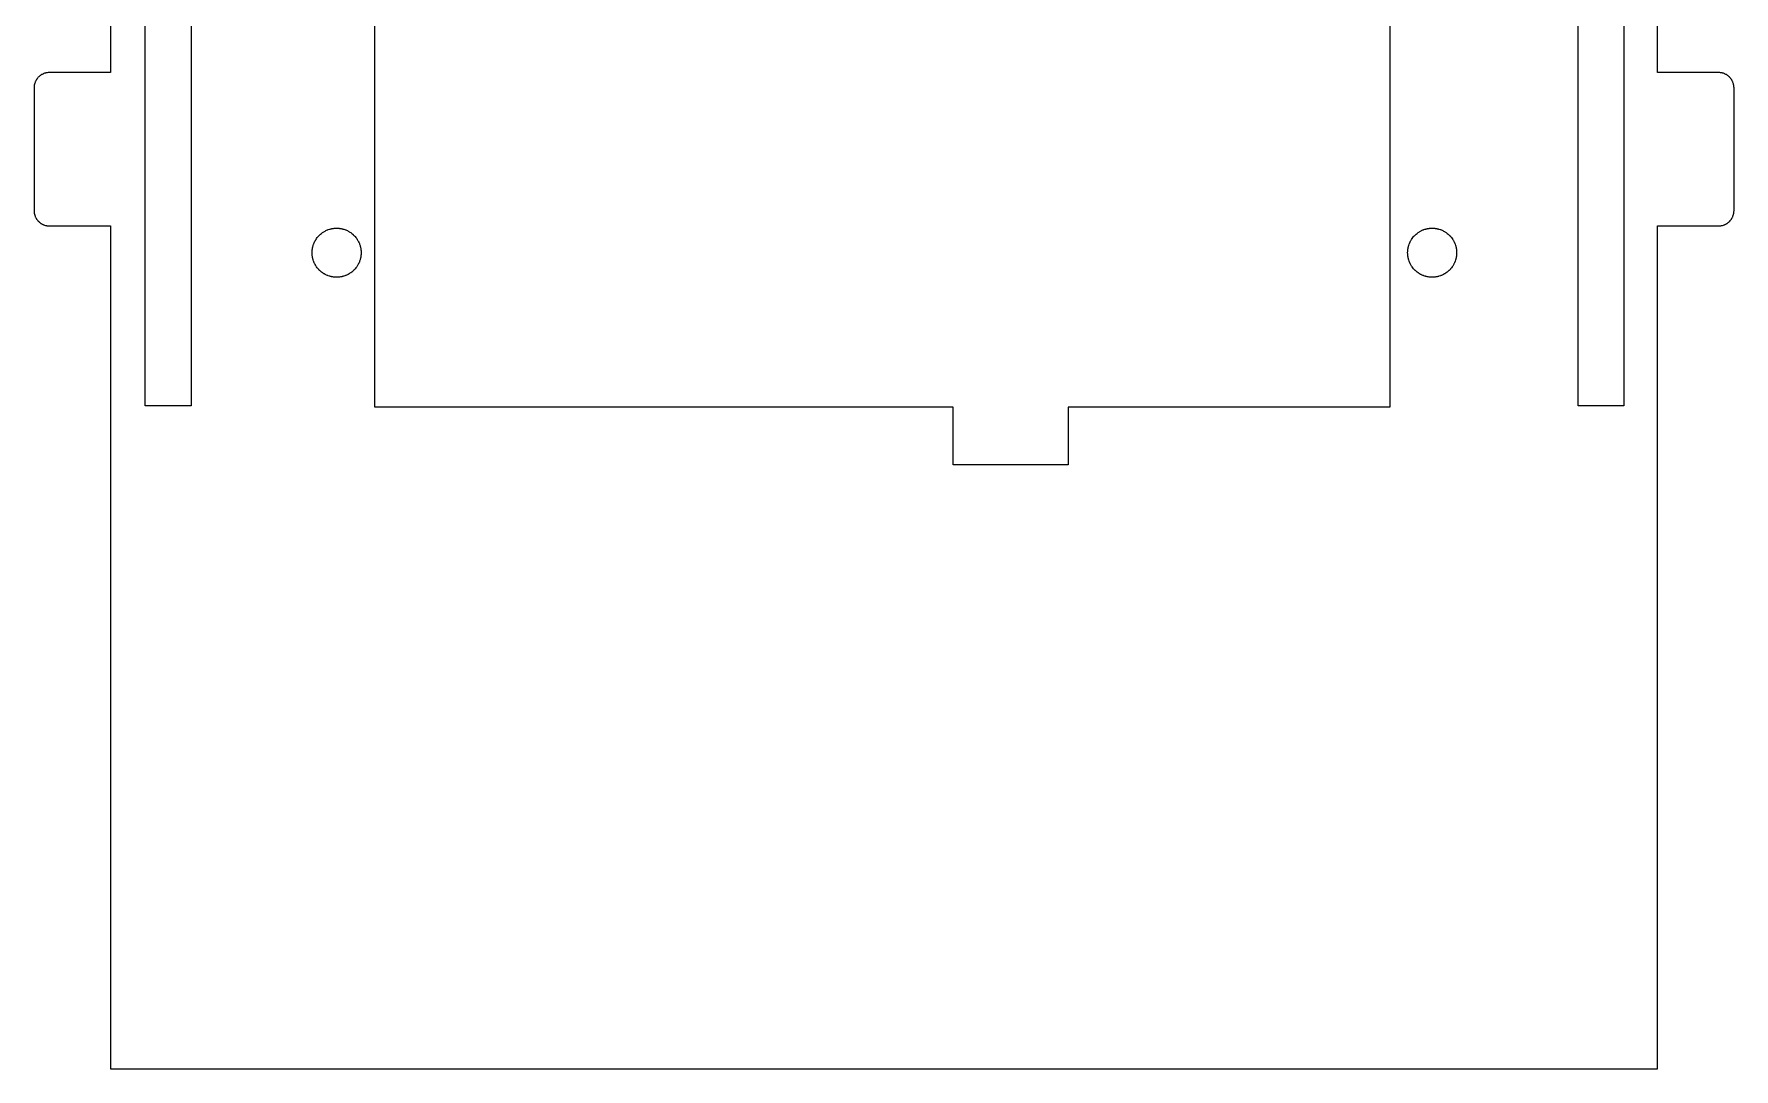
# Model space of a CAD drawing. Header units: metres. Extents: x -5 to 106, y 0 to 135.
# Drawn here: x -5 to 106, y 0 to 67.5 of the extents above; entities that cross this region are included whole.
import ezdxf

# ---------------------------------------------------------------- set-up
doc = ezdxf.new("R2010")
doc.units = ezdxf.units.M

msp = doc.modelspace()

# ---------------------------------------------------------------- linework, layer by layer
for p, q in [((2.25, 43.25), (2.25, 135)), ((5.25, 135), (5.25, 43.25)), ((17.2354, 43.168), (17.25, 135)), ((83.5, 135), (83.4854, 43.168)), ((95.7842, 43.25), (95.7842, 135)), ((98.75, 135.032), (98.75, 43.25)), ((0, 125), (0, 65)), ((100.95, 65), (100.95, 125)), ((-4.93359, 64.3584), (-4.95117, 64.3086)), ((-4.92676, 64.375), (-4.93359, 64.3584)), ((-4.9209, 64.3906), (-4.92676, 64.375)), ((-4.91309, 64.4062), (-4.9209, 64.3906)), ((-4.90625, 64.4229), (-4.91309, 64.4062)), ((-4.88281, 64.4697), (-4.90625, 64.4229)), ((-4.875, 64.4844), (-4.88281, 64.4697)), ((-4.86621, 64.5), (-4.875, 64.4844)), ((-4.85742, 64.5146), (-4.86621, 64.5)), ((-4.84766, 64.5303), (-4.85742, 64.5146)), ((-4.83887, 64.5449), (-4.84766, 64.5303)), ((-4.8291, 64.5596), (-4.83887, 64.5449)), ((-4.81934, 64.5732), (-4.8291, 64.5596)), ((-4.80859, 64.5879), (-4.81934, 64.5732)), ((-4.79883, 64.6016), (-4.80859, 64.5879)), ((-4.77734, 64.6289), (-4.79883, 64.6016)), ((-4.76562, 64.6426), (-4.77734, 64.6289)), ((-4.75488, 64.6562), (-4.76562, 64.6426)), ((-4.71973, 64.6943), (-4.75488, 64.6562)), ((-4.69434, 64.7197), (-4.71973, 64.6943)), ((-4.65625, 64.7549), (-4.69434, 64.7197)), ((-4.64258, 64.7656), (-4.65625, 64.7549)), ((-4.62891, 64.7773), (-4.64258, 64.7656)), ((-4.60156, 64.7988), (-4.62891, 64.7773)), ((-4.58789, 64.8086), (-4.60156, 64.7988)), ((-4.57324, 64.8193), (-4.58789, 64.8086)), ((-4.55957, 64.8291), (-4.57324, 64.8193)), ((-4.54492, 64.8389), (-4.55957, 64.8291)), ((-4.53027, 64.8477), (-4.54492, 64.8389)), ((-4.51465, 64.8574), (-4.53027, 64.8477)), ((-4.5, 64.8662), (-4.51465, 64.8574)), ((-4.48438, 64.875), (-4.5, 64.8662)), ((-4.46973, 64.8828), (-4.48438, 64.875)), ((-4.42285, 64.9062), (-4.46973, 64.8828)), ((-4.40625, 64.9131), (-4.42285, 64.9062)), ((-4.39062, 64.9209), (-4.40625, 64.9131)), ((-4.375, 64.9268), (-4.39062, 64.9209)), ((-4.3584, 64.9336), (-4.375, 64.9268)), ((-4.30859, 64.9512), (-4.3584, 64.9336)), ((-4.24219, 64.9707), (-4.30859, 64.9512)), ((-4.22461, 64.9746), (-4.24219, 64.9707)), ((-4.20801, 64.9785), (-4.22461, 64.9746)), ((-4.19043, 64.9814), (-4.20801, 64.9785)), ((-4.17383, 64.9844), (-4.19043, 64.9814)), ((-4.15625, 64.9873), (-4.17383, 64.9844)), ((-4.13965, 64.9902), (-4.15625, 64.9873)), ((-4.06934, 64.998), (-4.13965, 64.9902)), ((-4.05273, 64.999), (-4.06934, 64.998)), ((-4.03516, 64.999), (-4.05273, 64.999)), ((-4.01758, 65), (-4.03516, 64.999)), ((0, 65), (-4.01758, 65)), ((104.968, 65), (100.95, 65)), ((104.985, 64.999), (104.968, 65)), ((105.002, 64.999), (104.985, 64.999)), ((105.02, 64.998), (105.002, 64.999)), ((105.072, 64.9922), (105.02, 64.998)), ((105.089, 64.9902), (105.072, 64.9922)), ((105.124, 64.9844), (105.089, 64.9902)), ((105.141, 64.9814), (105.124, 64.9844)), ((105.158, 64.9785), (105.141, 64.9814)), ((105.175, 64.9746), (105.158, 64.9785)), ((105.192, 64.9707), (105.175, 64.9746)), ((105.259, 64.9512), (105.192, 64.9707)), ((105.309, 64.9336), (105.259, 64.9512)), ((105.324, 64.9268), (105.309, 64.9336)), ((105.341, 64.9209), (105.324, 64.9268)), ((105.356, 64.9131), (105.341, 64.9209)), ((105.373, 64.9062), (105.356, 64.9131)), ((105.42, 64.8828), (105.373, 64.9062)), ((105.435, 64.875), (105.42, 64.8828)), ((105.45, 64.8662), (105.435, 64.875)), ((105.465, 64.8574), (105.45, 64.8662)), ((105.479, 64.8477), (105.465, 64.8574)), ((105.495, 64.8389), (105.479, 64.8477)), ((105.509, 64.8291), (105.495, 64.8389)), ((105.523, 64.8193), (105.509, 64.8291)), ((105.538, 64.8086), (105.523, 64.8193)), ((105.552, 64.7988), (105.538, 64.8086)), ((105.579, 64.7773), (105.552, 64.7988)), ((105.593, 64.7656), (105.579, 64.7773)), ((105.606, 64.7549), (105.593, 64.7656)), ((105.645, 64.7197), (105.606, 64.7549)), ((105.657, 64.707), (105.645, 64.7197)), ((105.669, 64.6943), (105.657, 64.707)), ((105.682, 64.6816), (105.669, 64.6943)), ((105.705, 64.6562), (105.682, 64.6816)), ((105.716, 64.6426), (105.705, 64.6562)), ((105.728, 64.6289), (105.716, 64.6426)), ((105.749, 64.6016), (105.728, 64.6289)), ((105.759, 64.5879), (105.749, 64.6016)), ((105.77, 64.5732), (105.759, 64.5879)), ((105.779, 64.5596), (105.77, 64.5732)), ((105.789, 64.5449), (105.779, 64.5596)), ((105.798, 64.5303), (105.789, 64.5449)), ((105.808, 64.5146), (105.798, 64.5303)), ((105.816, 64.5), (105.808, 64.5146)), ((105.824, 64.4844), (105.816, 64.5)), ((105.833, 64.4697), (105.824, 64.4844)), ((105.856, 64.4229), (105.833, 64.4697)), ((105.863, 64.4062), (105.856, 64.4229)), ((105.877, 64.375), (105.863, 64.4062)), ((105.884, 64.3584), (105.877, 64.375)), ((105.901, 64.3086), (105.884, 64.3584)), ((-4.99902, 64.0352), (-5, 64.0176)), ((-5, 64.0176), (-5, 55.9824)), ((-4.99805, 64.0693), (-4.99902, 64.0527)), ((-4.99902, 64.0527), (-4.99902, 64.0352)), ((-4.99023, 64.1396), (-4.99805, 64.0693)), ((-4.9873, 64.1562), (-4.99023, 64.1396)), ((-4.98438, 64.1738), (-4.9873, 64.1562)), ((-4.98145, 64.1904), (-4.98438, 64.1738)), ((-4.97852, 64.208), (-4.98145, 64.1904)), ((-4.97461, 64.2246), (-4.97852, 64.208)), ((-4.9707, 64.2422), (-4.97461, 64.2246)), ((-4.95117, 64.3086), (-4.9707, 64.2422)), ((105.916, 64.2588), (105.901, 64.3086)), ((105.92, 64.2422), (105.916, 64.2588)), ((105.925, 64.2246), (105.92, 64.2422)), ((105.928, 64.208), (105.925, 64.2246)), ((105.932, 64.1904), (105.928, 64.208)), ((105.935, 64.1738), (105.932, 64.1904)), ((105.938, 64.1562), (105.935, 64.1738)), ((105.94, 64.1396), (105.938, 64.1562)), ((105.946, 64.0869), (105.94, 64.1396)), ((105.947, 64.0693), (105.946, 64.0869)), ((105.948, 64.0527), (105.947, 64.0693)), ((105.95, 64.0176), (105.948, 64.0527)), ((105.95, 55.9824), (105.95, 64.0176)), ((-5, 55.9824), (-4.99902, 55.9648)), ((-4.99902, 55.9648), (-4.99902, 55.9473)), ((-4.99902, 55.9473), (-4.99805, 55.9307)), ((-4.99805, 55.9307), (-4.99023, 55.8604)), ((-4.99023, 55.8604), (-4.9873, 55.8438)), ((-4.9873, 55.8438), (-4.98438, 55.8262)), ((-4.98438, 55.8262), (-4.98145, 55.8096)), ((-4.98145, 55.8096), (-4.97852, 55.792)), ((-4.97852, 55.792), (-4.97461, 55.7754)), ((-4.97461, 55.7754), (-4.9707, 55.7578)), ((-4.9707, 55.7578), (-4.95117, 55.6914)), ((-4.95117, 55.6914), (-4.93359, 55.6416)), ((-4.93359, 55.6416), (-4.92676, 55.625)), ((-4.92676, 55.625), (-4.9209, 55.6094)), ((-4.9209, 55.6094), (-4.91309, 55.5938)), ((-4.91309, 55.5938), (-4.90625, 55.5771)), ((-4.90625, 55.5771), (-4.88281, 55.5303)), ((-4.88281, 55.5303), (-4.875, 55.5156)), ((-4.875, 55.5156), (-4.86621, 55.5)), ((-4.86621, 55.5), (-4.85742, 55.4854)), ((-4.85742, 55.4854), (-4.84766, 55.4697)), ((105.798, 55.4697), (105.808, 55.4854)), ((105.808, 55.4854), (105.816, 55.5)), ((105.816, 55.5), (105.824, 55.5156)), ((105.824, 55.5156), (105.833, 55.5303)), ((105.833, 55.5303), (105.856, 55.5771)), ((105.856, 55.5771), (105.863, 55.5938)), ((105.863, 55.5938), (105.877, 55.625)), ((105.877, 55.625), (105.884, 55.6416)), ((105.884, 55.6416), (105.901, 55.6914)), ((105.901, 55.6914), (105.916, 55.7412)), ((105.916, 55.7412), (105.92, 55.7578)), ((105.92, 55.7578), (105.925, 55.7754)), ((105.925, 55.7754), (105.928, 55.792)), ((105.928, 55.792), (105.932, 55.8096)), ((105.932, 55.8096), (105.935, 55.8262)), ((105.935, 55.8262), (105.938, 55.8438)), ((105.938, 55.8438), (105.94, 55.8604)), ((105.94, 55.8604), (105.946, 55.9131)), ((105.946, 55.9131), (105.947, 55.9307)), ((105.947, 55.9307), (105.948, 55.9473)), ((105.948, 55.9473), (105.95, 55.9824)), ((-4.84766, 55.4697), (-4.83887, 55.4551)), ((-4.83887, 55.4551), (-4.8291, 55.4404)), ((-4.8291, 55.4404), (-4.81934, 55.4268)), ((-4.81934, 55.4268), (-4.80859, 55.4121)), ((-4.80859, 55.4121), (-4.79883, 55.3984)), ((-4.79883, 55.3984), (-4.77734, 55.3711)), ((-4.77734, 55.3711), (-4.76562, 55.3574)), ((-4.76562, 55.3574), (-4.75488, 55.3438)), ((-4.75488, 55.3438), (-4.71973, 55.3057)), ((-4.71973, 55.3057), (-4.69434, 55.2803)), ((-4.69434, 55.2803), (-4.65625, 55.2451)), ((-4.65625, 55.2451), (-4.64258, 55.2344)), ((-4.64258, 55.2344), (-4.62891, 55.2227)), ((-4.62891, 55.2227), (-4.60156, 55.2012)), ((-4.60156, 55.2012), (-4.58789, 55.1914)), ((-4.58789, 55.1914), (-4.57324, 55.1807)), ((-4.57324, 55.1807), (-4.55957, 55.1709)), ((-4.55957, 55.1709), (-4.54492, 55.1611)), ((-4.54492, 55.1611), (-4.53027, 55.1523)), ((-4.53027, 55.1523), (-4.51465, 55.1426)), ((-4.51465, 55.1426), (-4.5, 55.1338)), ((-4.5, 55.1338), (-4.48438, 55.125)), ((-4.48438, 55.125), (-4.46973, 55.1172)), ((-4.46973, 55.1172), (-4.42285, 55.0938)), ((-4.42285, 55.0938), (-4.40625, 55.0869)), ((-4.40625, 55.0869), (-4.39062, 55.0791)), ((-4.39062, 55.0791), (-4.375, 55.0732)), ((-4.375, 55.0732), (-4.3584, 55.0664)), ((-4.3584, 55.0664), (-4.30859, 55.0488)), ((-4.30859, 55.0488), (-4.24219, 55.0293)), ((-4.24219, 55.0293), (-4.22461, 55.0254)), ((-4.22461, 55.0254), (-4.20801, 55.0215)), ((-4.20801, 55.0215), (-4.19043, 55.0186)), ((-4.19043, 55.0186), (-4.17383, 55.0156)), ((-4.17383, 55.0156), (-4.15625, 55.0127)), ((-4.15625, 55.0127), (-4.13965, 55.0098)), ((-4.13965, 55.0098), (-4.06934, 55.002)), ((-4.06934, 55.002), (-4.05273, 55.001)), ((-4.05273, 55.001), (-4.03516, 55.001)), ((-4.03516, 55.001), (-4.01758, 55)), ((-4.01758, 55), (0, 55)), ((0, 55), (0, 0)), ((13.5986, 54.3613), (13.6182, 54.3818)), ((13.6182, 54.3818), (13.6387, 54.4014)), ((13.6387, 54.4014), (13.6592, 54.4199)), ((13.6592, 54.4199), (13.6797, 54.4395)), ((13.6797, 54.4395), (13.7002, 54.458)), ((13.7002, 54.458), (13.7646, 54.5107)), ((13.7646, 54.5107), (13.832, 54.5605)), ((13.832, 54.5605), (13.8789, 54.5918)), ((13.8789, 54.5918), (13.9258, 54.6211)), ((13.9258, 54.6211), (13.9502, 54.6357)), ((13.9502, 54.6357), (13.999, 54.6631)), ((13.999, 54.6631), (14.0234, 54.6758)), ((14.0234, 54.6758), (14.0488, 54.6885)), ((14.0488, 54.6885), (14.0996, 54.7119)), ((14.0996, 54.7119), (14.1504, 54.7334)), ((14.1504, 54.7334), (14.1768, 54.7441)), ((14.1768, 54.7441), (14.2031, 54.7539)), ((14.2031, 54.7539), (14.2822, 54.7803)), ((14.2822, 54.7803), (14.3086, 54.7881)), ((14.3086, 54.7881), (14.3359, 54.7959)), ((14.3359, 54.7959), (14.3633, 54.8027)), ((14.3633, 54.8027), (14.3896, 54.8086)), ((14.3896, 54.8086), (14.417, 54.8154)), ((14.417, 54.8154), (14.4443, 54.8203)), ((14.4443, 54.8203), (14.4717, 54.8262)), ((14.4717, 54.8262), (14.5, 54.8301)), ((14.5, 54.8301), (14.5547, 54.8379)), ((14.5547, 54.8379), (14.583, 54.8408)), ((14.583, 54.8408), (14.6104, 54.8438)), ((14.6104, 54.8438), (14.6387, 54.8457)), ((14.6387, 54.8457), (14.666, 54.8477)), ((14.666, 54.8477), (14.7217, 54.8496)), ((14.7217, 54.8496), (14.7783, 54.8496)), ((14.7783, 54.8496), (14.834, 54.8477)), ((14.834, 54.8477), (14.8613, 54.8457)), ((14.8613, 54.8457), (14.8896, 54.8438)), ((14.8896, 54.8438), (14.917, 54.8408)), ((14.917, 54.8408), (14.9453, 54.8379)), ((14.9453, 54.8379), (15, 54.8301)), ((15, 54.8301), (15.0283, 54.8262)), ((15.0283, 54.8262), (15.0557, 54.8203)), ((15.0557, 54.8203), (15.083, 54.8154)), ((15.083, 54.8154), (15.1104, 54.8086)), ((15.1104, 54.8086), (15.1367, 54.8027)), ((15.1367, 54.8027), (15.1641, 54.7959)), ((15.1641, 54.7959), (15.1914, 54.7881)), ((15.1914, 54.7881), (15.2178, 54.7803)), ((15.2178, 54.7803), (15.2969, 54.7539)), ((15.2969, 54.7539), (15.3232, 54.7441)), ((15.3232, 54.7441), (15.3496, 54.7334)), ((15.3496, 54.7334), (15.4004, 54.7119)), ((15.4004, 54.7119), (15.4512, 54.6885)), ((15.4512, 54.6885), (15.4766, 54.6758)), ((15.4766, 54.6758), (15.501, 54.6631)), ((15.501, 54.6631), (15.5498, 54.6357)), ((15.5498, 54.6357), (15.5742, 54.6211)), ((15.5742, 54.6211), (15.6211, 54.5918)), ((15.6211, 54.5918), (15.668, 54.5605)), ((15.668, 54.5605), (15.7354, 54.5107)), ((15.7354, 54.5107), (15.7998, 54.458)), ((15.7998, 54.458), (15.8203, 54.4395)), ((15.8203, 54.4395), (15.8408, 54.4199)), ((15.8408, 54.4199), (15.8613, 54.4014)), ((15.8613, 54.4014), (15.8818, 54.3818)), ((15.8818, 54.3818), (15.9014, 54.3613)), ((85.0986, 54.3613), (85.1182, 54.3818)), ((85.1182, 54.3818), (85.1387, 54.4014)), ((85.1387, 54.4014), (85.1592, 54.4199)), ((85.1592, 54.4199), (85.1797, 54.4395)), ((85.1797, 54.4395), (85.2002, 54.458)), ((85.2002, 54.458), (85.2646, 54.5107)), ((85.2646, 54.5107), (85.332, 54.5605)), ((85.332, 54.5605), (85.3789, 54.5918)), ((85.3789, 54.5918), (85.4258, 54.6211)), ((85.4258, 54.6211), (85.4502, 54.6357)), ((85.4502, 54.6357), (85.499, 54.6631)), ((85.499, 54.6631), (85.5234, 54.6758)), ((85.5234, 54.6758), (85.5488, 54.6885)), ((85.5488, 54.6885), (85.5996, 54.7119)), ((85.5996, 54.7119), (85.6504, 54.7334)), ((85.6504, 54.7334), (85.6768, 54.7441)), ((85.6768, 54.7441), (85.7031, 54.7539)), ((85.7031, 54.7539), (85.7822, 54.7803)), ((85.7822, 54.7803), (85.8086, 54.7881)), ((85.8086, 54.7881), (85.8359, 54.7959)), ((85.8359, 54.7959), (85.8633, 54.8027)), ((85.8633, 54.8027), (85.8896, 54.8086)), ((85.8896, 54.8086), (85.917, 54.8154)), ((85.917, 54.8154), (85.9443, 54.8203)), ((85.9443, 54.8203), (85.9717, 54.8262)), ((85.9717, 54.8262), (86, 54.8301)), ((86, 54.8301), (86.0547, 54.8379)), ((86.0547, 54.8379), (86.083, 54.8408)), ((86.083, 54.8408), (86.1104, 54.8438)), ((86.1104, 54.8438), (86.1387, 54.8457)), ((86.1387, 54.8457), (86.166, 54.8477)), ((86.166, 54.8477), (86.2217, 54.8496)), ((86.2217, 54.8496), (86.2783, 54.8496)), ((86.2783, 54.8496), (86.334, 54.8477)), ((86.334, 54.8477), (86.3613, 54.8457)), ((86.3613, 54.8457), (86.3896, 54.8438)), ((86.3896, 54.8438), (86.417, 54.8408)), ((86.417, 54.8408), (86.4453, 54.8379)), ((86.4453, 54.8379), (86.5, 54.8301)), ((86.5, 54.8301), (86.5283, 54.8262)), ((86.5283, 54.8262), (86.5557, 54.8203)), ((86.5557, 54.8203), (86.583, 54.8154)), ((86.583, 54.8154), (86.6104, 54.8086)), ((86.6104, 54.8086), (86.6367, 54.8027)), ((86.6367, 54.8027), (86.6641, 54.7959)), ((86.6641, 54.7959), (86.6914, 54.7881)), ((86.6914, 54.7881), (86.7178, 54.7803)), ((86.7178, 54.7803), (86.7969, 54.7539)), ((86.7969, 54.7539), (86.8232, 54.7441)), ((86.8232, 54.7441), (86.8496, 54.7334)), ((86.8496, 54.7334), (86.9004, 54.7119)), ((86.9004, 54.7119), (86.9512, 54.6885)), ((86.9512, 54.6885), (86.9766, 54.6758)), ((86.9766, 54.6758), (87.001, 54.6631)), ((87.001, 54.6631), (87.0498, 54.6357)), ((87.0498, 54.6357), (87.0742, 54.6211)), ((87.0742, 54.6211), (87.1211, 54.5918)), ((87.1211, 54.5918), (87.168, 54.5605)), ((87.168, 54.5605), (87.2354, 54.5107)), ((87.2354, 54.5107), (87.2998, 54.458)), ((87.2998, 54.458), (87.3203, 54.4395)), ((87.3203, 54.4395), (87.3408, 54.4199)), ((87.3408, 54.4199), (87.3613, 54.4014)), ((87.3613, 54.4014), (87.3818, 54.3818)), ((87.3818, 54.3818), (87.4014, 54.3613)), ((100.95, 55), (104.968, 55)), ((100.95, 0), (100.95, 55)), ((104.968, 55), (104.985, 55.001)), ((104.985, 55.001), (105.002, 55.001)), ((105.002, 55.001), (105.02, 55.002)), ((105.02, 55.002), (105.072, 55.0078)), ((105.072, 55.0078), (105.089, 55.0098)), ((105.089, 55.0098), (105.124, 55.0156)), ((105.124, 55.0156), (105.141, 55.0186)), ((105.141, 55.0186), (105.158, 55.0215)), ((105.158, 55.0215), (105.175, 55.0254)), ((105.175, 55.0254), (105.192, 55.0293)), ((105.192, 55.0293), (105.259, 55.0488)), ((105.259, 55.0488), (105.309, 55.0664)), ((105.309, 55.0664), (105.324, 55.0732)), ((105.324, 55.0732), (105.341, 55.0791)), ((105.341, 55.0791), (105.356, 55.0869)), ((105.356, 55.0869), (105.373, 55.0938)), ((105.373, 55.0938), (105.42, 55.1172)), ((105.42, 55.1172), (105.435, 55.125)), ((105.435, 55.125), (105.45, 55.1338)), ((105.45, 55.1338), (105.465, 55.1426)), ((105.465, 55.1426), (105.479, 55.1523)), ((105.479, 55.1523), (105.495, 55.1611)), ((105.495, 55.1611), (105.509, 55.1709)), ((105.509, 55.1709), (105.523, 55.1807)), ((105.523, 55.1807), (105.538, 55.1914)), ((105.538, 55.1914), (105.552, 55.2012)), ((105.552, 55.2012), (105.579, 55.2227)), ((105.579, 55.2227), (105.593, 55.2344)), ((105.593, 55.2344), (105.606, 55.2451)), ((105.606, 55.2451), (105.645, 55.2803)), ((105.645, 55.2803), (105.657, 55.293)), ((105.657, 55.293), (105.669, 55.3057)), ((105.669, 55.3057), (105.682, 55.3184)), ((105.682, 55.3184), (105.705, 55.3438)), ((105.705, 55.3438), (105.716, 55.3574)), ((105.716, 55.3574), (105.728, 55.3711)), ((105.728, 55.3711), (105.749, 55.3984)), ((105.749, 55.3984), (105.759, 55.4121)), ((105.759, 55.4121), (105.77, 55.4268)), ((105.77, 55.4268), (105.779, 55.4404)), ((105.779, 55.4404), (105.789, 55.4551)), ((105.789, 55.4551), (105.798, 55.4697)), ((13.1504, 53.2783), (13.1523, 53.334)), ((13.1504, 53.2217), (13.1504, 53.2783)), ((13.1523, 53.334), (13.1543, 53.3613)), ((13.1543, 53.3613), (13.1562, 53.3896)), ((13.1562, 53.3896), (13.1592, 53.417)), ((13.1592, 53.417), (13.1621, 53.4453)), ((13.1621, 53.4453), (13.1699, 53.5)), ((13.1699, 53.5), (13.1738, 53.5283)), ((13.1738, 53.5283), (13.1797, 53.5557)), ((13.1797, 53.5557), (13.1846, 53.583)), ((13.1846, 53.583), (13.1914, 53.6104)), ((13.1914, 53.6104), (13.1973, 53.6367)), ((13.1973, 53.6367), (13.2041, 53.6641)), ((13.2041, 53.6641), (13.2119, 53.6914)), ((13.2119, 53.6914), (13.2197, 53.7178)), ((13.2197, 53.7178), (13.2461, 53.7969)), ((13.2461, 53.7969), (13.2559, 53.8232)), ((13.2559, 53.8232), (13.2666, 53.8496)), ((13.2666, 53.8496), (13.2881, 53.9004)), ((13.2881, 53.9004), (13.3115, 53.9512)), ((13.3115, 53.9512), (13.3242, 53.9766)), ((13.3242, 53.9766), (13.3369, 54.001)), ((13.3369, 54.001), (13.3643, 54.0498)), ((13.3643, 54.0498), (13.3789, 54.0742)), ((13.3789, 54.0742), (13.4082, 54.1211)), ((13.4082, 54.1211), (13.4395, 54.168)), ((13.4395, 54.168), (13.4893, 54.2354)), ((13.4893, 54.2354), (13.542, 54.2998)), ((13.542, 54.2998), (13.5605, 54.3203)), ((13.5605, 54.3203), (13.5801, 54.3408)), ((13.5801, 54.3408), (13.5986, 54.3613)), ((15.9014, 54.3613), (15.9199, 54.3408)), ((15.9199, 54.3408), (15.9395, 54.3203)), ((15.9395, 54.3203), (15.958, 54.2998)), ((15.958, 54.2998), (16.0107, 54.2354)), ((16.0107, 54.2354), (16.0605, 54.168)), ((16.0605, 54.168), (16.0918, 54.1211)), ((16.0918, 54.1211), (16.1211, 54.0742)), ((16.1211, 54.0742), (16.1357, 54.0498)), ((16.1357, 54.0498), (16.1631, 54.001)), ((16.1631, 54.001), (16.1758, 53.9766)), ((16.1758, 53.9766), (16.1885, 53.9512)), ((16.1885, 53.9512), (16.2119, 53.9004)), ((16.2119, 53.9004), (16.2334, 53.8496)), ((16.2334, 53.8496), (16.2441, 53.8232)), ((16.2441, 53.8232), (16.2539, 53.7969)), ((16.2539, 53.7969), (16.2803, 53.7178)), ((16.2803, 53.7178), (16.2881, 53.6914)), ((16.2881, 53.6914), (16.2959, 53.6641)), ((16.2959, 53.6641), (16.3027, 53.6367)), ((16.3027, 53.6367), (16.3086, 53.6104)), ((16.3086, 53.6104), (16.3154, 53.583)), ((16.3154, 53.583), (16.3203, 53.5557)), ((16.3203, 53.5557), (16.3262, 53.5283)), ((16.3262, 53.5283), (16.3301, 53.5)), ((16.3301, 53.5), (16.3379, 53.4453)), ((16.3379, 53.4453), (16.3408, 53.417)), ((16.3408, 53.417), (16.3438, 53.3896)), ((16.3438, 53.3896), (16.3457, 53.3613)), ((16.3457, 53.3613), (16.3477, 53.334)), ((16.3477, 53.334), (16.3496, 53.2783)), ((16.3496, 53.2783), (16.3496, 53.2217)), ((84.6504, 53.2783), (84.6523, 53.334)), ((84.6504, 53.2217), (84.6504, 53.2783)), ((84.6523, 53.334), (84.6543, 53.3613)), ((84.6543, 53.3613), (84.6562, 53.3896)), ((84.6562, 53.3896), (84.6592, 53.417)), ((84.6592, 53.417), (84.6621, 53.4453)), ((84.6621, 53.4453), (84.6699, 53.5)), ((84.6699, 53.5), (84.6738, 53.5283)), ((84.6738, 53.5283), (84.6797, 53.5557)), ((84.6797, 53.5557), (84.6846, 53.583)), ((84.6846, 53.583), (84.6914, 53.6104)), ((84.6914, 53.6104), (84.6973, 53.6367)), ((84.6973, 53.6367), (84.7041, 53.6641)), ((84.7041, 53.6641), (84.7119, 53.6914)), ((84.7119, 53.6914), (84.7197, 53.7178)), ((84.7197, 53.7178), (84.7461, 53.7969)), ((84.7461, 53.7969), (84.7559, 53.8232)), ((84.7559, 53.8232), (84.7666, 53.8496)), ((84.7666, 53.8496), (84.7881, 53.9004)), ((84.7881, 53.9004), (84.8115, 53.9512)), ((84.8115, 53.9512), (84.8242, 53.9766)), ((84.8242, 53.9766), (84.8369, 54.001)), ((84.8369, 54.001), (84.8643, 54.0498)), ((84.8643, 54.0498), (84.8789, 54.0742)), ((84.8789, 54.0742), (84.9082, 54.1211)), ((84.9082, 54.1211), (84.9395, 54.168)), ((84.9395, 54.168), (84.9893, 54.2354)), ((84.9893, 54.2354), (85.042, 54.2998)), ((85.042, 54.2998), (85.0605, 54.3203)), ((85.0605, 54.3203), (85.0801, 54.3408)), ((85.0801, 54.3408), (85.0986, 54.3613)), ((87.4014, 54.3613), (87.4199, 54.3408)), ((87.4199, 54.3408), (87.4395, 54.3203)), ((87.4395, 54.3203), (87.458, 54.2998)), ((87.458, 54.2998), (87.5107, 54.2354)), ((87.5107, 54.2354), (87.5605, 54.168)), ((87.5605, 54.168), (87.5918, 54.1211)), ((87.5918, 54.1211), (87.6211, 54.0742)), ((87.6211, 54.0742), (87.6357, 54.0498)), ((87.6357, 54.0498), (87.6631, 54.001)), ((87.6631, 54.001), (87.6758, 53.9766)), ((87.6758, 53.9766), (87.6885, 53.9512)), ((87.6885, 53.9512), (87.7119, 53.9004)), ((87.7119, 53.9004), (87.7334, 53.8496)), ((87.7334, 53.8496), (87.7441, 53.8232)), ((87.7441, 53.8232), (87.7539, 53.7969)), ((87.7539, 53.7969), (87.7803, 53.7178)), ((87.7803, 53.7178), (87.7881, 53.6914)), ((87.7881, 53.6914), (87.7959, 53.6641)), ((87.7959, 53.6641), (87.8027, 53.6367)), ((87.8027, 53.6367), (87.8086, 53.6104)), ((87.8086, 53.6104), (87.8154, 53.583)), ((87.8154, 53.583), (87.8203, 53.5557)), ((87.8203, 53.5557), (87.8262, 53.5283)), ((87.8262, 53.5283), (87.8301, 53.5)), ((87.8301, 53.5), (87.8379, 53.4453)), ((87.8379, 53.4453), (87.8408, 53.417)), ((87.8408, 53.417), (87.8438, 53.3896)), ((87.8438, 53.3896), (87.8457, 53.3613)), ((87.8457, 53.3613), (87.8477, 53.334)), ((87.8477, 53.334), (87.8496, 53.2783)), ((87.8496, 53.2783), (87.8496, 53.2217)), ((13.1523, 53.166), (13.1504, 53.2217)), ((13.1543, 53.1387), (13.1523, 53.166)), ((13.1562, 53.1104), (13.1543, 53.1387)), ((13.1592, 53.083), (13.1562, 53.1104)), ((13.1621, 53.0547), (13.1592, 53.083)), ((13.1699, 53), (13.1621, 53.0547)), ((13.1738, 52.9717), (13.1699, 53)), ((13.1797, 52.9443), (13.1738, 52.9717)), ((13.1846, 52.917), (13.1797, 52.9443)), ((13.1914, 52.8896), (13.1846, 52.917)), ((13.1973, 52.8633), (13.1914, 52.8896)), ((13.2041, 52.8359), (13.1973, 52.8633)), ((13.2119, 52.8086), (13.2041, 52.8359)), ((13.2197, 52.7822), (13.2119, 52.8086)), ((13.2461, 52.7031), (13.2197, 52.7822)), ((13.2559, 52.6768), (13.2461, 52.7031)), ((13.2666, 52.6504), (13.2559, 52.6768)), ((13.2881, 52.5996), (13.2666, 52.6504)), ((13.3115, 52.5488), (13.2881, 52.5996)), ((13.3242, 52.5234), (13.3115, 52.5488)), ((13.3369, 52.499), (13.3242, 52.5234)), ((13.3643, 52.4502), (13.3369, 52.499)), ((13.3789, 52.4258), (13.3643, 52.4502)), ((13.4082, 52.3789), (13.3789, 52.4258)), ((13.4395, 52.332), (13.4082, 52.3789)), ((13.4893, 52.2646), (13.4395, 52.332)), ((13.542, 52.2002), (13.4893, 52.2646)), ((13.5605, 52.1797), (13.542, 52.2002)), ((13.5801, 52.1592), (13.5605, 52.1797)), ((13.5986, 52.1387), (13.5801, 52.1592)), ((15.9199, 52.1592), (15.9014, 52.1387)), ((15.9395, 52.1797), (15.9199, 52.1592)), ((15.958, 52.2002), (15.9395, 52.1797)), ((16.0107, 52.2646), (15.958, 52.2002)), ((16.0605, 52.332), (16.0107, 52.2646)), ((16.0918, 52.3789), (16.0605, 52.332)), ((16.1211, 52.4258), (16.0918, 52.3789)), ((16.1357, 52.4502), (16.1211, 52.4258)), ((16.1631, 52.499), (16.1357, 52.4502)), ((16.1758, 52.5234), (16.1631, 52.499)), ((16.1885, 52.5488), (16.1758, 52.5234)), ((16.2119, 52.5996), (16.1885, 52.5488)), ((16.2334, 52.6504), (16.2119, 52.5996)), ((16.2441, 52.6768), (16.2334, 52.6504)), ((16.2539, 52.7031), (16.2441, 52.6768)), ((16.2803, 52.7822), (16.2539, 52.7031)), ((16.2881, 52.8086), (16.2803, 52.7822)), ((16.2959, 52.8359), (16.2881, 52.8086)), ((16.3027, 52.8633), (16.2959, 52.8359)), ((16.3086, 52.8896), (16.3027, 52.8633)), ((16.3154, 52.917), (16.3086, 52.8896)), ((16.3203, 52.9443), (16.3154, 52.917)), ((16.3262, 52.9717), (16.3203, 52.9443)), ((16.3301, 53), (16.3262, 52.9717)), ((16.3379, 53.0547), (16.3301, 53)), ((16.3408, 53.083), (16.3379, 53.0547)), ((16.3438, 53.1104), (16.3408, 53.083)), ((16.3457, 53.1387), (16.3438, 53.1104)), ((16.3477, 53.166), (16.3457, 53.1387)), ((16.3496, 53.2217), (16.3477, 53.166)), ((84.6523, 53.166), (84.6504, 53.2217)), ((84.6543, 53.1387), (84.6523, 53.166)), ((84.6562, 53.1104), (84.6543, 53.1387)), ((84.6592, 53.083), (84.6562, 53.1104)), ((84.6621, 53.0547), (84.6592, 53.083)), ((84.6699, 53), (84.6621, 53.0547)), ((84.6738, 52.9717), (84.6699, 53)), ((84.6797, 52.9443), (84.6738, 52.9717)), ((84.6846, 52.917), (84.6797, 52.9443)), ((84.6914, 52.8896), (84.6846, 52.917)), ((84.6973, 52.8633), (84.6914, 52.8896)), ((84.7041, 52.8359), (84.6973, 52.8633)), ((84.7119, 52.8086), (84.7041, 52.8359)), ((84.7197, 52.7822), (84.7119, 52.8086)), ((84.7461, 52.7031), (84.7197, 52.7822)), ((84.7559, 52.6768), (84.7461, 52.7031)), ((84.7666, 52.6504), (84.7559, 52.6768)), ((84.7881, 52.5996), (84.7666, 52.6504)), ((84.8115, 52.5488), (84.7881, 52.5996)), ((84.8242, 52.5234), (84.8115, 52.5488)), ((84.8369, 52.499), (84.8242, 52.5234)), ((84.8643, 52.4502), (84.8369, 52.499)), ((84.8789, 52.4258), (84.8643, 52.4502)), ((84.9082, 52.3789), (84.8789, 52.4258)), ((84.9395, 52.332), (84.9082, 52.3789)), ((84.9893, 52.2646), (84.9395, 52.332)), ((85.042, 52.2002), (84.9893, 52.2646)), ((85.0605, 52.1797), (85.042, 52.2002)), ((85.0801, 52.1592), (85.0605, 52.1797)), ((85.0986, 52.1387), (85.0801, 52.1592)), ((87.4199, 52.1592), (87.4014, 52.1387)), ((87.4395, 52.1797), (87.4199, 52.1592)), ((87.458, 52.2002), (87.4395, 52.1797)), ((87.5107, 52.2646), (87.458, 52.2002)), ((87.5605, 52.332), (87.5107, 52.2646)), ((87.5918, 52.3789), (87.5605, 52.332)), ((87.6211, 52.4258), (87.5918, 52.3789)), ((87.6357, 52.4502), (87.6211, 52.4258)), ((87.6631, 52.499), (87.6357, 52.4502)), ((87.6758, 52.5234), (87.6631, 52.499)), ((87.6885, 52.5488), (87.6758, 52.5234)), ((87.7119, 52.5996), (87.6885, 52.5488)), ((87.7334, 52.6504), (87.7119, 52.5996)), ((87.7441, 52.6768), (87.7334, 52.6504)), ((87.7539, 52.7031), (87.7441, 52.6768)), ((87.7803, 52.7822), (87.7539, 52.7031)), ((87.7881, 52.8086), (87.7803, 52.7822)), ((87.7959, 52.8359), (87.7881, 52.8086)), ((87.8027, 52.8633), (87.7959, 52.8359)), ((87.8086, 52.8896), (87.8027, 52.8633)), ((87.8154, 52.917), (87.8086, 52.8896)), ((87.8203, 52.9443), (87.8154, 52.917)), ((87.8262, 52.9717), (87.8203, 52.9443)), ((87.8301, 53), (87.8262, 52.9717)), ((87.8379, 53.0547), (87.8301, 53)), ((87.8408, 53.083), (87.8379, 53.0547)), ((87.8438, 53.1104), (87.8408, 53.083)), ((87.8457, 53.1387), (87.8438, 53.1104)), ((87.8477, 53.166), (87.8457, 53.1387)), ((87.8496, 53.2217), (87.8477, 53.166)), ((13.6182, 52.1182), (13.5986, 52.1387)), ((13.6387, 52.0986), (13.6182, 52.1182)), ((13.6592, 52.0801), (13.6387, 52.0986)), ((13.6797, 52.0605), (13.6592, 52.0801)), ((13.7002, 52.042), (13.6797, 52.0605)), ((13.7646, 51.9893), (13.7002, 52.042)), ((13.832, 51.9395), (13.7646, 51.9893)), ((13.8789, 51.9082), (13.832, 51.9395)), ((13.9258, 51.8789), (13.8789, 51.9082)), ((13.9502, 51.8643), (13.9258, 51.8789)), ((13.999, 51.8369), (13.9502, 51.8643)), ((14.0234, 51.8242), (13.999, 51.8369)), ((14.0488, 51.8115), (14.0234, 51.8242)), ((14.0996, 51.7881), (14.0488, 51.8115)), ((14.1504, 51.7666), (14.0996, 51.7881)), ((14.1768, 51.7559), (14.1504, 51.7666)), ((14.2031, 51.7461), (14.1768, 51.7559)), ((14.2822, 51.7197), (14.2031, 51.7461)), ((14.3086, 51.7119), (14.2822, 51.7197)), ((14.3359, 51.7041), (14.3086, 51.7119)), ((14.3633, 51.6973), (14.3359, 51.7041)), ((14.3896, 51.6914), (14.3633, 51.6973)), ((14.417, 51.6846), (14.3896, 51.6914)), ((14.4443, 51.6797), (14.417, 51.6846)), ((14.4717, 51.6738), (14.4443, 51.6797)), ((14.5, 51.6699), (14.4717, 51.6738)), ((14.5547, 51.6621), (14.5, 51.6699)), ((14.583, 51.6592), (14.5547, 51.6621)), ((14.6104, 51.6562), (14.583, 51.6592)), ((14.6387, 51.6543), (14.6104, 51.6562)), ((14.666, 51.6523), (14.6387, 51.6543)), ((14.7217, 51.6504), (14.666, 51.6523)), ((14.7783, 51.6504), (14.7217, 51.6504)), ((14.834, 51.6523), (14.7783, 51.6504)), ((14.8613, 51.6543), (14.834, 51.6523)), ((14.8896, 51.6562), (14.8613, 51.6543)), ((14.917, 51.6592), (14.8896, 51.6562)), ((14.9453, 51.6621), (14.917, 51.6592)), ((15, 51.6699), (14.9453, 51.6621)), ((15.0283, 51.6738), (15, 51.6699)), ((15.0557, 51.6797), (15.0283, 51.6738)), ((15.083, 51.6846), (15.0557, 51.6797)), ((15.1104, 51.6914), (15.083, 51.6846)), ((15.1367, 51.6973), (15.1104, 51.6914)), ((15.1641, 51.7041), (15.1367, 51.6973)), ((15.1914, 51.7119), (15.1641, 51.7041)), ((15.2178, 51.7197), (15.1914, 51.7119)), ((15.2969, 51.7461), (15.2178, 51.7197)), ((15.3232, 51.7559), (15.2969, 51.7461)), ((15.3496, 51.7666), (15.3232, 51.7559)), ((15.4004, 51.7881), (15.3496, 51.7666)), ((15.4512, 51.8115), (15.4004, 51.7881)), ((15.4766, 51.8242), (15.4512, 51.8115)), ((15.501, 51.8369), (15.4766, 51.8242)), ((15.5498, 51.8643), (15.501, 51.8369)), ((15.5742, 51.8789), (15.5498, 51.8643)), ((15.6211, 51.9082), (15.5742, 51.8789)), ((15.668, 51.9395), (15.6211, 51.9082)), ((15.7354, 51.9893), (15.668, 51.9395)), ((15.7998, 52.042), (15.7354, 51.9893)), ((15.8203, 52.0605), (15.7998, 52.042)), ((15.8408, 52.0801), (15.8203, 52.0605)), ((15.8613, 52.0986), (15.8408, 52.0801)), ((15.8818, 52.1182), (15.8613, 52.0986)), ((15.9014, 52.1387), (15.8818, 52.1182)), ((85.1182, 52.1182), (85.0986, 52.1387)), ((85.1387, 52.0986), (85.1182, 52.1182)), ((85.1592, 52.0801), (85.1387, 52.0986)), ((85.1797, 52.0605), (85.1592, 52.0801)), ((85.2002, 52.042), (85.1797, 52.0605)), ((85.2646, 51.9893), (85.2002, 52.042)), ((85.332, 51.9395), (85.2646, 51.9893)), ((85.3789, 51.9082), (85.332, 51.9395)), ((85.4258, 51.8789), (85.3789, 51.9082)), ((85.4502, 51.8643), (85.4258, 51.8789)), ((85.499, 51.8369), (85.4502, 51.8643)), ((85.5234, 51.8242), (85.499, 51.8369)), ((85.5488, 51.8115), (85.5234, 51.8242)), ((85.5996, 51.7881), (85.5488, 51.8115)), ((85.6504, 51.7666), (85.5996, 51.7881)), ((85.6768, 51.7559), (85.6504, 51.7666)), ((85.7031, 51.7461), (85.6768, 51.7559)), ((85.7822, 51.7197), (85.7031, 51.7461)), ((85.8086, 51.7119), (85.7822, 51.7197)), ((85.8359, 51.7041), (85.8086, 51.7119)), ((85.8633, 51.6973), (85.8359, 51.7041)), ((85.8896, 51.6914), (85.8633, 51.6973)), ((85.917, 51.6846), (85.8896, 51.6914)), ((85.9443, 51.6797), (85.917, 51.6846)), ((85.9717, 51.6738), (85.9443, 51.6797)), ((86, 51.6699), (85.9717, 51.6738)), ((86.0547, 51.6621), (86, 51.6699)), ((86.083, 51.6592), (86.0547, 51.6621)), ((86.1104, 51.6562), (86.083, 51.6592)), ((86.1387, 51.6543), (86.1104, 51.6562)), ((86.166, 51.6523), (86.1387, 51.6543)), ((86.2217, 51.6504), (86.166, 51.6523)), ((86.2783, 51.6504), (86.2217, 51.6504)), ((86.334, 51.6523), (86.2783, 51.6504)), ((86.3613, 51.6543), (86.334, 51.6523)), ((86.3896, 51.6562), (86.3613, 51.6543)), ((86.417, 51.6592), (86.3896, 51.6562)), ((86.4453, 51.6621), (86.417, 51.6592)), ((86.5, 51.6699), (86.4453, 51.6621)), ((86.5283, 51.6738), (86.5, 51.6699)), ((86.5557, 51.6797), (86.5283, 51.6738)), ((86.583, 51.6846), (86.5557, 51.6797)), ((86.6104, 51.6914), (86.583, 51.6846)), ((86.6367, 51.6973), (86.6104, 51.6914)), ((86.6641, 51.7041), (86.6367, 51.6973)), ((86.6914, 51.7119), (86.6641, 51.7041)), ((86.7178, 51.7197), (86.6914, 51.7119)), ((86.7969, 51.7461), (86.7178, 51.7197)), ((86.8232, 51.7559), (86.7969, 51.7461)), ((86.8496, 51.7666), (86.8232, 51.7559)), ((86.9004, 51.7881), (86.8496, 51.7666)), ((86.9512, 51.8115), (86.9004, 51.7881)), ((86.9766, 51.8242), (86.9512, 51.8115)), ((87.001, 51.8369), (86.9766, 51.8242)), ((87.0498, 51.8643), (87.001, 51.8369)), ((87.0742, 51.8789), (87.0498, 51.8643)), ((87.1211, 51.9082), (87.0742, 51.8789)), ((87.168, 51.9395), (87.1211, 51.9082)), ((87.2354, 51.9893), (87.168, 51.9395)), ((87.2998, 52.042), (87.2354, 51.9893)), ((87.3203, 52.0605), (87.2998, 52.042)), ((87.3408, 52.0801), (87.3203, 52.0605)), ((87.3613, 52.0986), (87.3408, 52.0801)), ((87.3818, 52.1182), (87.3613, 52.0986)), ((87.4014, 52.1387), (87.3818, 52.1182)), ((5.25, 43.25), (2.25, 43.25)), ((54.9785, 43.168), (17.2354, 43.168)), ((54.9854, 39.418), (54.9785, 43.168)), ((83.4854, 43.168), (62.4854, 43.168)), ((62.4854, 43.168), (62.4854, 39.418)), ((98.75, 43.25), (95.7842, 43.25)), ((62.4854, 39.418), (54.9854, 39.418)), ((0, 0), (100.95, 0))]:
    msp.add_line(p, q)

doc.saveas('drawing.dxf')
